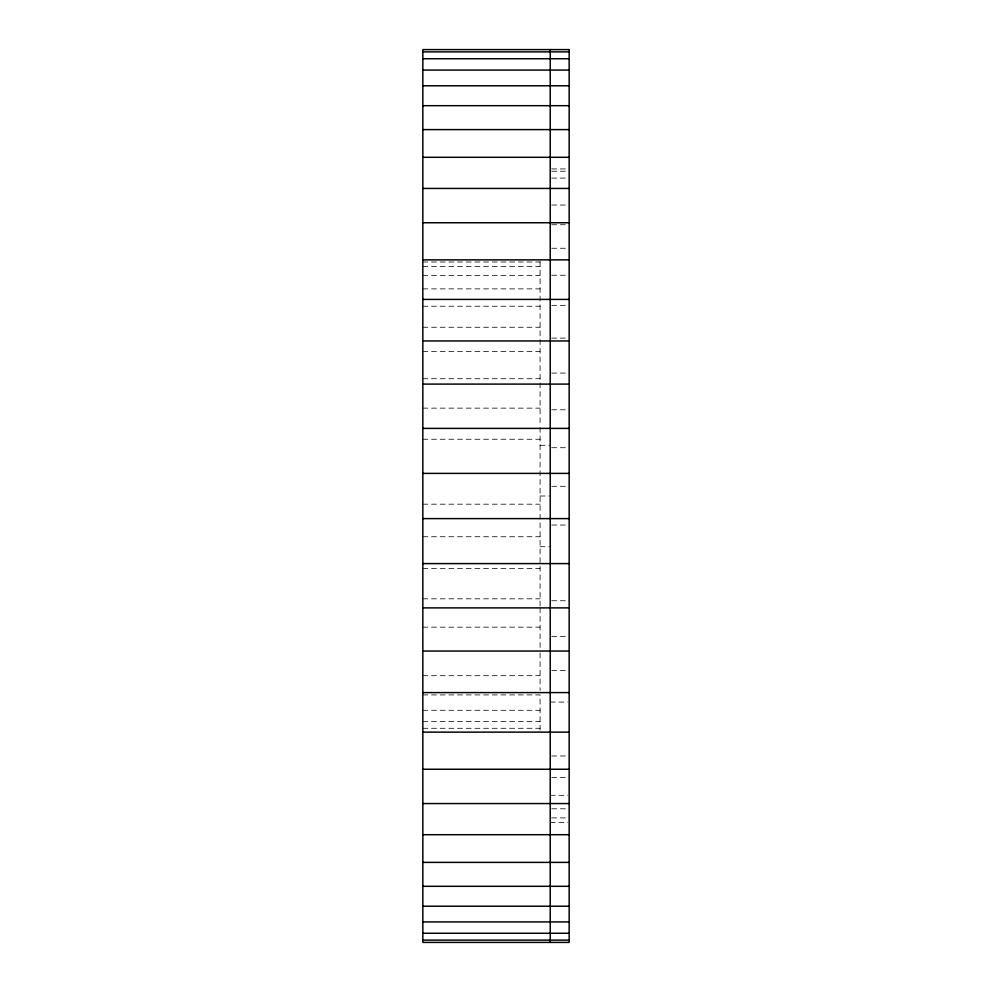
<?xml version="1.0" encoding="UTF-8"?>
<svg xmlns="http://www.w3.org/2000/svg" width="992" height="992" viewBox="0 0 992 992"><rect width="100%" height="100%" fill="white"/><g stroke="black" fill="none" stroke-linecap="round" stroke-linejoin="round"><path stroke-width="0.74" stroke-dasharray="4.96 3.72" d="M551.688 168.938L567.709 168.938M551.688 171.232L567.709 171.232M551.688 178.089L567.709 178.089M551.688 205.034L567.709 205.034M551.688 224.738L567.709 224.738M551.688 248.248L567.709 248.248M422.828 262L540.082 262M422.828 266.563L540.082 266.563M551.688 275.243L567.709 275.243M422.828 275.578L540.082 275.578M422.828 288.883L540.082 288.883M551.688 305.338L567.709 305.338M422.828 306.23L540.082 306.23M422.828 327.261L540.082 327.261M551.688 338.098L567.709 338.098M422.828 351.59L540.082 351.59M551.688 373.079L567.709 373.079M422.828 378.721L540.082 378.721M422.828 408.134L540.082 408.134M551.688 409.795L567.709 409.795M422.828 439.258L540.082 439.258M540.082 445.284L550.225 445.284M551.688 447.714L567.709 447.714M551.688 486.303L567.709 486.303M540.082 496L550.225 496M422.828 504.184L540.082 504.184M551.688 525.041L567.709 525.041M422.828 536.734L540.082 536.734M540.082 546.716L550.225 546.716M422.828 568.49L540.082 568.49M422.828 598.821L540.082 598.821M551.688 600.743L569.172 600.743M422.828 627.167L540.082 627.167M551.688 636.653L567.709 636.653M551.688 670.592L567.709 670.592M422.828 675.688L540.082 675.688M422.828 694.921L540.082 694.921L540.082 730.571M550.225 702.076L567.709 702.076M422.828 710.284L540.082 710.284M422.828 721.482L540.082 721.482M422.828 728.289L540.082 728.289M551.688 755.966L567.709 755.966M551.688 777.616L567.709 777.616M550.225 795.311L567.709 795.311M551.688 808.802L567.709 808.802M551.688 817.904L567.709 817.904M550.225 822.48L567.709 822.48M540.082 261.429L540.082 425.915M540.082 427.391L540.082 606.286M540.082 607.774L540.082 649.921M540.082 652.959L540.082 690.482"/><path stroke-width="1.49" d="M422.828 51.882L569.172 51.882M422.828 58.739L569.172 58.739M422.828 70.072L569.172 70.072M422.828 85.771L569.172 85.771M422.828 105.685L569.172 105.685M422.828 129.605L569.172 129.605M422.828 157.294L569.172 157.294M422.828 188.443L569.172 188.443M422.828 222.754L569.172 222.754M422.828 259.867L569.172 259.867M422.828 299.41L569.172 299.41M422.828 340.963L569.172 340.963M422.828 384.102L569.172 384.102M422.828 428.395L569.172 428.395M422.828 473.395L569.172 473.395M422.828 518.605L569.172 518.605M422.828 563.592L569.172 563.592M422.828 607.885L569.172 607.885M422.828 651.037L569.172 651.037M422.828 692.59L569.172 692.59M422.828 732.133L569.172 732.133M422.828 769.246L569.172 769.246M422.828 803.557L569.172 803.557M422.828 834.706L569.172 834.706M422.828 862.383L569.172 862.383M422.828 886.302L569.172 886.302M422.828 906.217L569.172 906.217M422.828 921.928L569.172 921.928M422.828 933.261L569.172 933.261M422.828 940.106L569.172 940.106M550.225 49.6L550.225 942.4M569.172 49.6L422.828 49.6L422.828 942.4L569.172 942.4L569.172 49.6"/></g></svg>
